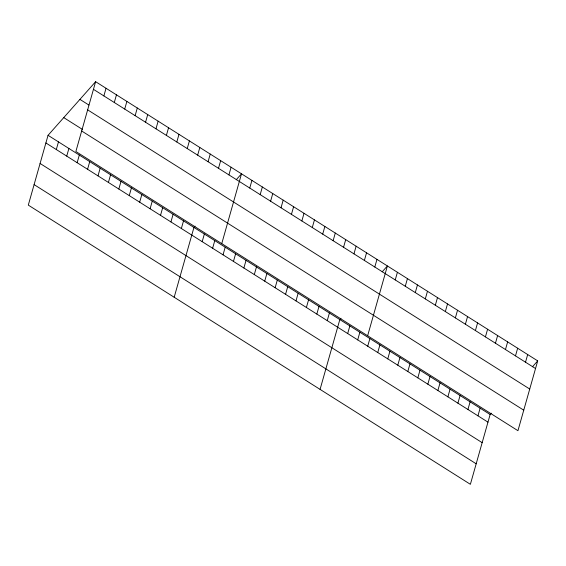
<?xml version="1.0" encoding="UTF-8"?>
<svg xmlns="http://www.w3.org/2000/svg" width="566" height="566" viewBox="0 0 566 566"><rect width="100%" height="100%" fill="white"/><g stroke="black" fill="none" stroke-linecap="round" stroke-linejoin="round"><path stroke-width="0.85" d="M95.619 81.688L75.865 151.497L517.947 430.691L537.7 360.882L95.619 81.688L48.053 135.309L28.3 205.118L470.381 484.312L490.135 414.503L491.302 413.194M56.31 149.537L58.475 141.889M66.731 156.117L68.896 148.469M77.153 162.697L79.318 155.049M103.875 95.916L106.04 88.268M87.574 169.276L89.739 161.628M114.297 102.496L116.454 94.847M97.996 175.863L100.161 168.215M124.711 109.075L126.876 101.427M108.417 182.443L110.575 174.795M135.132 115.655L137.297 108.007M118.832 189.023L120.997 181.375M145.554 122.235L147.719 114.594M129.253 195.603L131.418 187.954M155.975 128.822L158.14 121.174M139.675 202.182L141.84 194.534M166.397 135.401L168.562 127.753M150.096 208.762L152.261 201.121M176.818 141.981L178.983 134.333M160.518 215.349L162.683 207.701M187.24 148.561L189.405 140.913M170.939 221.929L173.104 214.281M197.661 155.141L199.819 147.5M181.361 228.508L183.518 220.86M208.076 161.727L210.241 154.079M174.186 297.256L193.94 227.44L195.107 226.131M218.497 168.307L220.662 160.659M202.196 241.668L204.361 234.02M228.919 174.887L231.084 167.239M212.618 248.248L214.783 240.607M221.752 243.635L241.505 173.819L236.27 179.719M223.039 254.834L225.204 247.186M249.762 188.046L251.927 180.398M233.461 261.414L235.626 253.766M260.183 194.626L262.348 186.985M243.882 267.994L246.047 260.346M270.605 201.213L272.762 193.565M254.304 274.574L256.469 266.926M281.019 207.793L283.184 200.145M264.725 281.153L266.883 273.512M291.44 214.373L293.605 206.724M275.14 287.74L277.305 280.092M301.862 220.952L304.027 213.304M285.561 294.32L287.726 286.672M312.283 227.532L314.448 219.884M295.983 300.9L298.148 293.252M322.705 234.119L324.87 226.471M306.404 307.48L308.569 299.831M333.126 240.699L335.291 233.05M316.826 314.059L318.991 306.411M343.548 247.278L345.713 239.63M327.247 320.639L329.412 312.998M353.969 253.858L356.127 246.21M320.073 389.387L339.826 319.578L340.994 318.269M364.384 260.438L366.549 252.79M347.687 333.551L349.852 325.903M374.805 267.018L376.97 259.377M357.705 339.883L359.87 332.235M367.638 335.765L387.392 265.956L382.163 271.85M367.73 346.208L369.888 338.56M395.245 279.929L397.41 272.281M377.748 352.54L379.913 344.892M405.27 286.262L407.435 278.613M387.767 358.865L389.932 351.217M415.288 292.587L417.453 284.939M397.792 365.19L399.95 357.549M425.307 298.912L427.472 291.271M407.81 371.522L409.975 363.874M435.332 305.244L437.497 297.596M417.828 377.847L419.993 370.206M445.35 311.569L447.515 303.928M427.854 384.18L430.011 376.532M455.368 317.901L457.533 310.253M437.872 390.505L440.037 382.864M465.393 324.226L467.558 316.585M447.89 396.837L450.055 389.189M475.412 330.558L477.577 322.91M457.915 403.162L460.073 395.514M485.43 336.883L487.595 329.235M467.933 409.494L470.098 401.846M495.455 343.215L497.62 335.567M477.952 415.819L480.117 408.171M505.473 349.54L507.638 341.892M515.492 355.873L517.657 348.224M525.517 362.198L527.682 354.549M532.472 366.782L537.7 360.882M93.454 89.336L535.535 368.53M79.919 99.383L88.855 105.021M87.645 109.846L529.734 389.04M63.753 117.615L82.36 129.366M81.667 130.987L523.748 410.18M48.053 135.309L490.135 414.503M45.888 142.957L487.977 422.151M40.087 163.468L482.168 442.662M34.102 184.608L476.19 463.802"/></g></svg>
